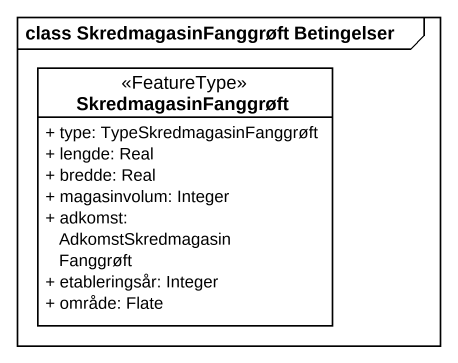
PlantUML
@startuml
mainframe class SkredmagasinFanggrøft Betingelser
hide circle
hide empty members
skinparam classAttributeIconSize 0
class SkredmagasinFanggrøft <<FeatureType>> {
  + type: TypeSkredmagasinFanggrøft
  + lengde: Real
  + bredde: Real
  + magasinvolum: Integer
  + adkomst: AdkomstSkredmagasinFanggrøft
  + etableringsår: Integer
  + område: Flate
}
@enduml
